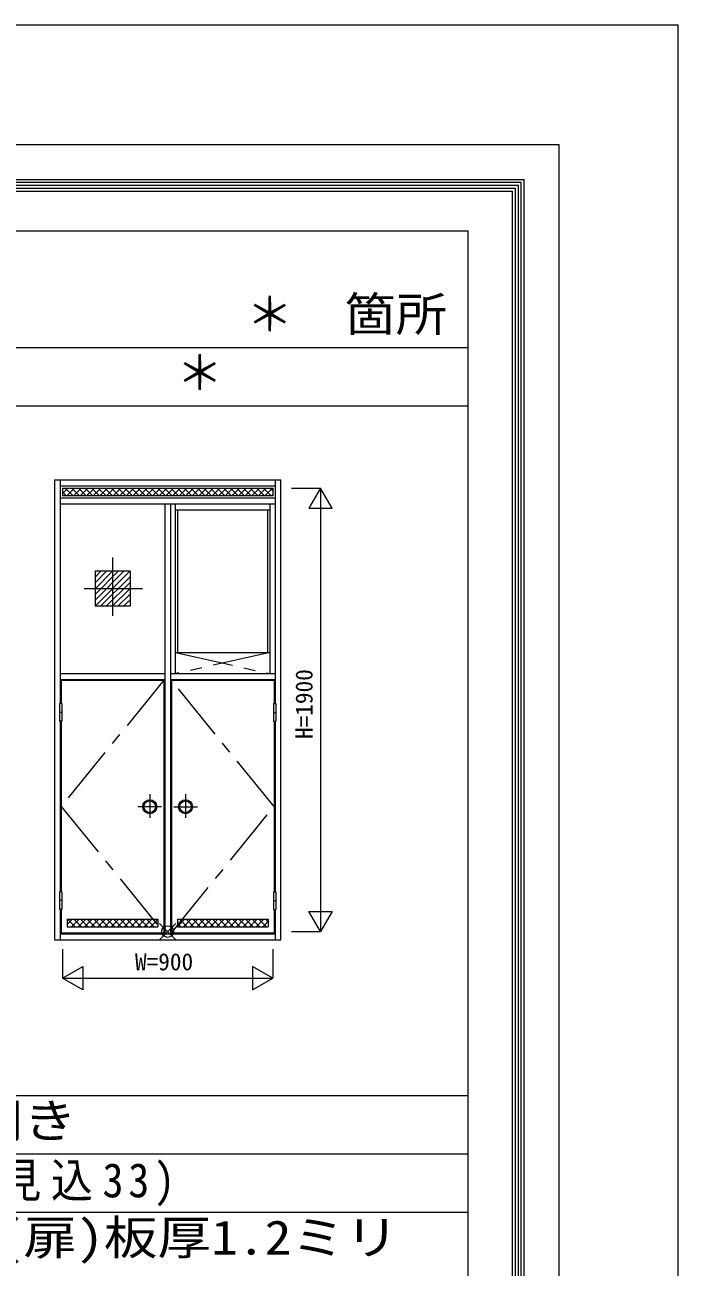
# Model space of a CAD drawing. Units: millimetres, scale not verified. Extents: x -14850 to 14850, y -10500 to 10500.
# Drawn here: x 12051 to 14850, y 5178 to 10500 of the extents above; entities that cross this region are included whole.
import ezdxf
from ezdxf.enums import TextEntityAlignment as Align

# ---------------------------------------------------------------- set-up
doc = ezdxf.new("R2010")
doc.units = ezdxf.units.MM
doc.header["$LTSCALE"] = 50
doc.linetypes.add('CHAIN1', pattern=[8, 5, -1, 1, -1])
doc.layers.add('0-0_0', color=7, linetype='Continuous')
for name, color, linetype, lineweight in [('0-1_USER1', 7, 'Continuous', 9), ('0-2_YKK_ZWAK', 7, 'Continuous', 9), ('0-3_YKK_11', 2, 'Continuous', 9), ('0-4_YKK_12', 4, 'Continuous', 9), ('0-5_YSS_K', 3, 'Continuous', 9)]:
    doc.layers.add(name, color=color, linetype=linetype, lineweight=lineweight)
doc.styles.add('ＭＳ ゴシック', font='')
doc.styles.get('ＭＳ ゴシック').set_extended_font_data('MS Gothic')

msp = doc.modelspace()

# ---------------------------------------------------------------- linework, layer by layer
at = {"layer": '0-1_USER1'}
for p, q in [((-14850, 10500), (14850, 10500)), ((14850, -10500), (14850, 10500)), ((-14340.23, 9987.41), (14340.79, 9987.41)), ((14340.79, -9999.25), (14340.79, 9987.41)), ((-14190.23, 9837.97), (14190.23, 9837.97)), ((-14177.82, 9825.57), (14177.82, 9825.57)), ((-14164.85, 9812.59), (14165.42, 9812.59)), ((-14152.44, 9799.62), (14152.45, 9799.62)), ((14152.45, -9812.03), (14152.45, 9799.62)), ((14165.42, -9825), (14165.42, 9812.59)), ((14177.82, -9837.41), (14177.82, 9825.57)), ((14190.23, -9849.81), (14190.23, 9837.97)), ((-14140.04, 9787.22), (14140.04, 9787.22)), ((14140.04, -9799.06), (14140.04, 9787.22)), ((-13949.96, 9617.94), (13950.04, 9617.94)), ((13950.04, -8247.06), (13950.04, 9617.94)), ((-13949.96, 9117.94), (13950.04, 9117.94)), ((-13949.96, 8867.94), (13950.04, 8867.94)), ((-13949.96, 5912.94), (13950.04, 5912.94)), ((-13949.96, 5662.94), (13950.04, 5662.94)), ((-13949.96, 5412.94), (13950.04, 5412.94))]:
    msp.add_line(p, q, dxfattribs=at)
at = {"layer": '0-2_YKK_ZWAK'}
for p, q in [((12627.18, 6650.79), (12697.89, 6580.08)), ((12627.18, 6580.08), (12697.89, 6650.79))]:
    msp.add_line(p, q, dxfattribs=at)
msp.add_circle((12662.54, 6615.43), 25, dxfattribs=at)
at = {"layer": '0-3_YKK_11'}
for p, q in [((13192.54, 8515.44), (13317.54, 8515.44)), ((13317.54, 8515.44), (13267.54, 8428.83)), ((13317.54, 8515.44), (13317.54, 6615.43)), ((13367.54, 8428.83), (13317.54, 8515.44)), ((13267.54, 8428.83), (13367.54, 8428.83)), ((13267.54, 6702.04), (13367.54, 6702.04)), ((13317.54, 6615.43), (13267.54, 6702.04)), ((13367.54, 6702.04), (13317.54, 6615.43)), ((13192.54, 6615.43), (13317.54, 6615.43)), ((12212.54, 6540.44), (12212.54, 6415.44)), ((13112.54, 6540.44), (13112.54, 6415.44)), ((12212.54, 6415.44), (12299.14, 6465.44)), ((12299.14, 6465.44), (12299.14, 6365.44)), ((13112.54, 6415.44), (13025.93, 6465.44)), ((13025.93, 6465.44), (13025.93, 6365.44)), ((12212.54, 6415.44), (13112.54, 6415.44)), ((12299.14, 6365.44), (12212.54, 6415.44)), ((13025.93, 6365.44), (13112.54, 6415.44))]:
    msp.add_line(p, q, dxfattribs=at)
at = {"layer": '0-4_YKK_12'}
for p, q in [((12177.54, 8550.44), (12177.54, 6580.44)), ((12177.54, 8550.44), (13147.54, 8550.44)), ((12202.54, 8550.44), (12202.54, 7592.44)), ((12202.54, 8525.44), (13122.54, 8525.44)), ((12212.54, 8515.44), (13112.54, 8515.44)), ((12212.54, 8492.69), (12235.28, 8515.44)), ((12212.54, 8515.44), (12212.54, 8482.44)), ((12224.11, 8515.44), (12257.11, 8482.44)), ((12230.57, 8482.44), (12263.57, 8515.44)), ((12252.39, 8515.44), (12285.39, 8482.44)), ((12258.85, 8482.44), (12291.85, 8515.44)), ((12280.68, 8515.44), (12313.68, 8482.44)), ((12287.14, 8482.44), (12320.14, 8515.44)), ((12308.96, 8515.44), (12341.96, 8482.44)), ((12315.42, 8482.44), (12348.42, 8515.44)), ((12337.24, 8515.44), (12370.24, 8482.44)), ((12343.71, 8482.44), (12376.71, 8515.44)), ((12365.53, 8515.44), (12398.53, 8482.44)), ((12371.99, 8482.44), (12404.99, 8515.44)), ((12393.81, 8515.44), (12426.81, 8482.44)), ((12400.28, 8482.44), (12433.28, 8515.44)), ((12422.1, 8515.44), (12455.1, 8482.44)), ((12428.56, 8482.44), (12461.56, 8515.44)), ((12450.38, 8515.44), (12483.38, 8482.44)), ((12456.84, 8482.44), (12489.84, 8515.44)), ((12478.67, 8515.44), (12511.67, 8482.44)), ((12485.13, 8482.44), (12518.13, 8515.44)), ((12506.95, 8515.44), (12539.95, 8482.44)), ((12513.41, 8482.44), (12546.41, 8515.44)), ((12535.23, 8515.44), (12568.23, 8482.44)), ((12541.7, 8482.44), (12574.7, 8515.44)), ((12563.52, 8515.44), (12596.52, 8482.44)), ((12569.98, 8482.44), (12602.98, 8515.44)), ((12591.8, 8515.44), (12624.8, 8482.44)), ((12598.27, 8482.44), (12631.27, 8515.44)), ((12620.09, 8515.44), (12653.09, 8482.44)), ((12626.55, 8482.44), (12659.55, 8515.44)), ((12648.37, 8515.44), (12681.37, 8482.44)), ((12654.83, 8482.44), (12687.83, 8515.44)), ((12676.66, 8515.44), (12709.66, 8482.44)), ((12683.12, 8482.44), (12716.12, 8515.44)), ((12704.94, 8515.44), (12737.94, 8482.44)), ((12711.4, 8482.44), (12744.4, 8515.44)), ((12733.22, 8515.44), (12766.22, 8482.44)), ((12739.69, 8482.44), (12772.69, 8515.44)), ((12761.51, 8515.44), (12794.51, 8482.44)), ((12767.97, 8482.44), (12800.97, 8515.44)), ((12789.79, 8515.44), (12822.79, 8482.44)), ((12796.25, 8482.44), (12829.25, 8515.44)), ((12818.08, 8515.44), (12851.08, 8482.44)), ((12824.54, 8482.44), (12857.54, 8515.44)), ((12846.36, 8515.44), (12879.36, 8482.44)), ((12852.82, 8482.44), (12885.83, 8515.44)), ((12874.65, 8515.44), (12907.65, 8482.44)), ((12881.11, 8482.44), (12914.11, 8515.44)), ((12902.93, 8515.44), (12935.93, 8482.44)), ((12909.39, 8482.44), (12942.39, 8515.44)), ((12931.22, 8515.44), (12964.21, 8482.44)), ((12937.68, 8482.44), (12970.68, 8515.44)), ((12959.5, 8515.44), (12992.5, 8482.44)), ((12965.96, 8482.44), (12998.96, 8515.44)), ((12987.78, 8515.44), (13020.78, 8482.44)), ((12994.25, 8482.44), (13027.24, 8515.44)), ((13016.07, 8515.44), (13049.07, 8482.44)), ((13022.53, 8482.44), (13055.53, 8515.44)), ((13044.35, 8515.44), (13077.35, 8482.44)), ((13050.81, 8482.44), (13083.81, 8515.44)), ((13072.64, 8515.44), (13105.64, 8482.44)), ((13079.1, 8482.44), (13112.1, 8515.44)), ((13100.92, 8515.44), (13112.54, 8503.82)), ((13112.54, 8515.44), (13112.54, 8482.44)), ((13122.54, 8550.44), (13122.54, 7592.44)), ((13147.54, 6580.44), (13147.54, 8550.44)), ((13122.54, 8472.44), (12202.54, 8472.44)), ((12212.54, 8498.72), (12228.82, 8482.44)), ((13112.54, 8482.44), (12212.54, 8482.44)), ((13107.38, 8482.44), (13112.54, 8487.59)), ((12202.54, 8447.44), (13122.54, 8447.44)), ((12650.04, 8447.44), (12650.04, 6605.44)), ((12675.04, 8447.44), (12675.04, 6605.44)), ((12696.04, 7720.44), (12696.04, 8447.44)), ((12696.04, 8422.44), (13101.54, 8422.44)), ((12706.04, 7810.44), (12706.04, 8422.44)), ((13091.54, 7810.44), (13091.54, 8422.44)), ((13101.54, 7720.44), (13101.54, 8447.44)), ((12501.29, 8158.94), (12351.29, 8158.94)), ((12351.29, 8010.18), (12500.04, 8158.94)), ((12351.29, 8034.93), (12475.3, 8158.94)), ((12351.29, 8059.68), (12450.55, 8158.94)), ((12351.29, 8158.94), (12351.29, 8008.93)), ((12351.29, 8084.43), (12425.8, 8158.94)), ((12351.29, 8109.18), (12401.05, 8158.94)), ((12351.29, 8133.92), (12376.3, 8158.94)), ((12501.29, 8158.94), (12501.29, 8008.93)), ((12374.8, 8008.93), (12501.29, 8135.43)), ((12399.54, 8008.93), (12501.29, 8110.68)), ((12424.29, 8008.93), (12501.29, 8085.93)), ((12449.04, 8008.93), (12501.29, 8061.19)), ((12473.79, 8008.93), (12501.29, 8036.44)), ((12501.29, 8008.93), (12351.29, 8008.93)), ((12696.04, 7810.44), (13101.54, 7810.44)), ((12202.54, 7720.44), (12650.04, 7720.44)), ((12675.04, 7720.44), (13122.54, 7720.44)), ((12202.54, 7695.44), (12650.04, 7695.44)), ((12206.54, 7692.44), (12646.04, 7692.44)), ((12206.54, 7692.44), (12206.54, 7592.44)), ((12646.04, 7692.44), (12646.04, 6610.44)), ((12675.04, 7695.44), (13122.54, 7695.44)), ((12679.04, 7692.44), (13118.54, 7692.44)), ((12679.04, 7692.44), (12679.04, 6610.44)), ((13118.54, 7692.44), (13118.54, 7592.44)), ((12202.54, 7516.44), (12202.54, 6786.43)), ((12206.54, 7516.44), (12206.54, 6786.43)), ((13118.54, 7516.44), (13118.54, 6786.43)), ((13122.54, 7516.44), (13122.54, 6786.43)), ((12202.54, 6710.44), (12202.54, 6580.44)), ((12206.54, 6710.44), (12206.54, 6610.44)), ((13118.54, 6710.44), (13118.54, 6610.44)), ((13122.54, 6710.44), (13122.54, 6580.44)), ((12231.54, 6668.44), (12621.04, 6668.44)), ((12231.54, 6645.12), (12254.85, 6668.44)), ((12231.54, 6668.44), (12231.54, 6635.44)), ((12232.82, 6668.44), (12265.82, 6635.44)), ((12250.14, 6635.44), (12283.14, 6668.44)), ((12261.11, 6668.44), (12294.11, 6635.44)), ((12278.42, 6635.44), (12311.42, 6668.44)), ((12289.39, 6668.44), (12322.39, 6635.44)), ((12306.71, 6635.44), (12339.71, 6668.44)), ((12317.68, 6668.44), (12350.68, 6635.44)), ((12334.99, 6635.44), (12367.99, 6668.44)), ((12345.96, 6668.44), (12378.96, 6635.44)), ((12363.28, 6635.44), (12396.28, 6668.44)), ((12374.24, 6668.44), (12407.25, 6635.44)), ((12391.56, 6635.44), (12424.56, 6668.44)), ((12402.53, 6668.44), (12435.53, 6635.44)), ((12419.84, 6635.44), (12452.84, 6668.44)), ((12430.81, 6668.44), (12463.81, 6635.44)), ((12448.13, 6635.44), (12481.13, 6668.44)), ((12459.1, 6668.44), (12492.1, 6635.44)), ((12476.41, 6635.44), (12509.41, 6668.44)), ((12487.38, 6668.44), (12520.38, 6635.44)), ((12504.7, 6635.44), (12537.7, 6668.44)), ((12515.67, 6668.44), (12548.67, 6635.44)), ((12532.98, 6635.44), (12565.98, 6668.44)), ((12543.95, 6668.44), (12576.95, 6635.44)), ((12561.27, 6635.44), (12594.27, 6668.44)), ((12572.23, 6668.44), (12605.23, 6635.44)), ((12589.55, 6635.44), (12621.04, 6666.93)), ((12600.52, 6668.44), (12621.04, 6647.92)), ((12621.04, 6668.44), (12621.04, 6635.44)), ((12704.04, 6668.44), (13093.54, 6668.44)), ((12704.04, 6636.79), (12735.69, 6668.44)), ((12704.04, 6668.44), (12704.04, 6635.44)), ((12704.04, 6665.07), (12707.4, 6668.44)), ((12713.66, 6668.44), (12746.66, 6635.44)), ((12730.97, 6635.44), (12763.97, 6668.44)), ((12741.94, 6668.44), (12774.94, 6635.44)), ((12759.25, 6635.44), (12792.25, 6668.44)), ((12770.22, 6668.44), (12803.22, 6635.44)), ((12787.54, 6635.44), (12820.54, 6668.44)), ((12798.51, 6668.44), (12831.51, 6635.44)), ((12815.82, 6635.44), (12848.82, 6668.44)), ((12826.79, 6668.44), (12859.79, 6635.44)), ((12844.11, 6635.44), (12877.11, 6668.44)), ((12855.08, 6668.44), (12888.08, 6635.44)), ((12872.39, 6635.44), (12905.39, 6668.44)), ((12883.36, 6668.44), (12916.36, 6635.44)), ((12900.68, 6635.44), (12933.68, 6668.44)), ((12911.65, 6668.44), (12944.65, 6635.44)), ((12928.96, 6635.44), (12961.96, 6668.44)), ((12939.93, 6668.44), (12972.93, 6635.44)), ((12957.24, 6635.44), (12990.24, 6668.44)), ((12968.22, 6668.44), (13001.21, 6635.44)), ((12985.53, 6635.44), (13018.53, 6668.44)), ((12996.5, 6668.44), (13029.5, 6635.44)), ((13013.81, 6635.44), (13046.81, 6668.44)), ((13024.78, 6668.44), (13057.78, 6635.44)), ((13042.1, 6635.44), (13075.1, 6668.44)), ((13053.07, 6668.44), (13086.07, 6635.44)), ((13070.38, 6635.44), (13093.54, 6658.59)), ((13081.35, 6668.44), (13093.54, 6656.25)), ((13093.51, 6668.44), (13093.54, 6668.41)), ((13093.54, 6668.44), (13093.54, 6635.44)), ((12202.54, 6605.44), (12822.54, 6605.44)), ((12206.54, 6610.44), (12646.04, 6610.44)), ((12206.54, 6605.44), (13122.54, 6605.44)), ((12231.54, 6635.44), (12621.04, 6635.44)), ((12617.83, 6635.44), (12621.04, 6638.64)), ((12679.04, 6610.44), (13118.54, 6610.44)), ((12704.04, 6649.77), (12718.37, 6635.44)), ((12704.04, 6635.44), (13093.54, 6635.44)), ((12177.54, 6580.44), (13147.54, 6580.44))]:
    msp.add_line(p, q, dxfattribs=at)
at = {"layer": '0-4_YKK_12', "linetype": 'CHAIN1'}
for p, q in [((12426.29, 8217.97), (12426.29, 7946.7)), ((12555.23, 8083.94), (12291.8, 8083.94)), ((13101.54, 7810.44), (12696.04, 7720.44)), ((12696.04, 7810.44), (13101.54, 7720.44)), ((12646.04, 7692.44), (12206.54, 7151.44)), ((13118.54, 7151.44), (12679.04, 7692.44)), ((12206.54, 7151.44), (12646.04, 6610.44)), ((12679.04, 6610.44), (13118.54, 7151.44))]:
    msp.add_line(p, q, dxfattribs=at)
at = {"layer": '0-5_YSS_K'}
for p, q in [((12199.54, 7592.44), (12199.54, 7516.44)), ((12209.54, 7592.44), (12199.54, 7592.44)), ((12209.54, 7592.44), (12209.54, 7516.44)), ((13115.54, 7592.44), (13125.54, 7592.44)), ((13125.54, 7592.44), (13125.54, 7516.44)), ((12209.54, 7554.44), (12199.54, 7554.44)), ((12209.54, 7516.44), (12199.54, 7516.44)), ((13115.54, 7554.44), (13125.54, 7554.44)), ((12199.54, 6786.43), (12199.54, 6710.44)), ((12209.54, 6786.43), (12199.54, 6786.43)), ((12209.54, 6786.43), (12209.54, 6710.44)), ((13115.54, 6786.43), (13115.54, 6710.44)), ((13115.54, 6786.43), (13125.54, 6786.43)), ((13125.54, 6786.43), (13125.54, 6710.44)), ((12209.54, 6748.44), (12199.54, 6748.44)), ((12209.54, 6710.44), (12199.54, 6710.44)), ((13115.54, 6748.44), (13125.54, 6748.44)), ((13115.54, 6710.44), (13125.54, 6710.44))]:
    msp.add_line(p, q, dxfattribs=at)
at = {"layer": '0-5_YSS_K', "linetype": 'CHAIN1'}
for p, q in [((12585.98, 7204.1), (12585.98, 7103.01)), ((12739.1, 7204.1), (12739.1, 7103.01)), ((12635.58, 7150.44), (12534.49, 7150.44)), ((12689.49, 7150.44), (12790.58, 7150.44))]:
    msp.add_line(p, q, dxfattribs=at)
at = {"layer": '0-5_YSS_K'}
msp.add_lwpolyline([(13115.54, 7592.44), (13115.54, 7516.44), (13125.54, 7516.44)], dxfattribs=at)
for centre, radius in [((12585.98, 7150.44), 30), ((12585.98, 7150.44), 25), ((12739.1, 7150.44), 30), ((12739.1, 7150.44), 25)]:
    msp.add_circle(centre, radius, dxfattribs=at)

# ---------------------------------------------------------------- texts
at = {"layer": '0-0_0', "style": 'ＭＳ ゴシック'}
for p in [(13000.04, 9142.94), (12700.04, 8892.94)]:
    msp.add_text('＊', height=146.6, dxfattribs=at).set_placement(p, align=Align.BOTTOM_LEFT)
at = {"layer": '0-0_0', "style": 'ＭＳ ゴシック', "width": 1.15}
for s, p in [('M/B付一般設置型下段両開き', (9400.04, 5687.94)), ('溶融亜鉛メッキ鋼板・枠(扉)板厚1.2ミリ', (9400.04, 5187.94))]:
    msp.add_text(s, height=146.6, dxfattribs=at).set_placement(p, align=Align.BOTTOM_LEFT)
at = {"layer": '0-0_0', "insert": (9400.04, 5437.94), "char_height": 146.6, "attachment_point": 7, "style": 'ＭＳ ゴシック'}
msp.add_mtext('\\T1.23;\\W0.9;W=900\\~H=1,900\\~扉厚25(枠見込33)', dxfattribs=at)
at = {"layer": '0-1_USER1', "style": 'ＭＳ ゴシック', "width": 1.1}
msp.add_text('箇所', height=146.6, dxfattribs=at).set_placement((13420.04, 9142.94), align=Align.BOTTOM_LEFT)
at = {"layer": '0-3_YKK_11', "color": 4, "style": 'ＭＳ ゴシック'}
msp.add_text('H=1900', height=73.31, rotation=90, dxfattribs=at).set_placement((13305.54, 7440.44), align=Align.BOTTOM_LEFT)
msp.add_text('W=900', height=73.31, dxfattribs=at).set_placement((12522.54, 6427.44), align=Align.BOTTOM_LEFT)

doc.saveas('drawing.dxf')
